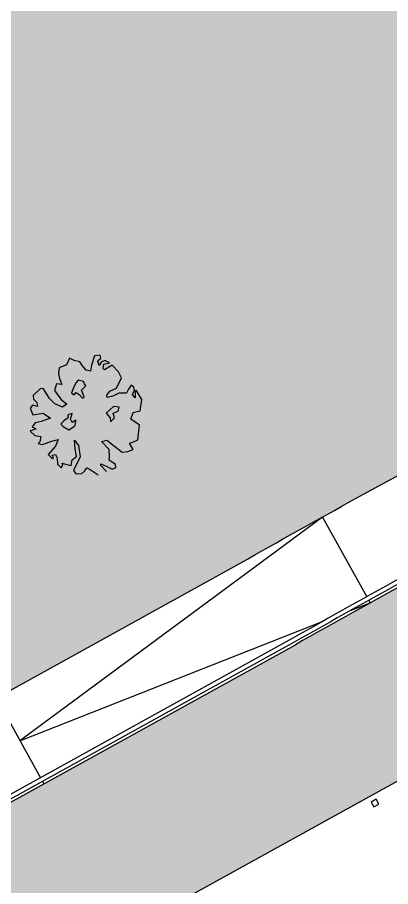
# Model space of a CAD drawing. Header units: millimetres. Extents: x 441061 to 442903, y 4515148 to 4515613.
# Drawn here: x 441666.33 to 441672.98, y 4515563.06 to 4515578.56 of the extents above; entities that cross this region are included whole.
import ezdxf

# ---------------------------------------------------------------- set-up
doc = ezdxf.new("R2010")
doc.units = ezdxf.units.MM
doc.layers.add('01_cesped', color=7, linetype='Continuous', true_color=0x659a66)
for name, color, linetype in [('01_mono BAJA', 2, 'Continuous'), ('01_photinia', 7, 'Continuous'), ('01_piscinas', 254, 'Continuous')]:
    doc.layers.add(name, color=color, linetype=linetype)

# ---------------------------------------------------------------- blocks, each defined once
blk = doc.blocks.new('A$C6A825EFA')
at = {"layer": '01_mono BAJA', "color": 254}
blk.add_line((0, 0, 0), (15.7, 0, 0), dxfattribs=at)
blk.add_lwpolyline([(11.835, 0.2), (11.735, 0.2), (11.735, 0.1), (11.835, 0.1)], close=True, dxfattribs=at)
blk = doc.blocks.new('A$C5FDE2B49')
at = {"layer": '01_photinia'}
h = blk.add_hatch(dxfattribs=at)
h.set_pattern_fill('DOTS', color=98, scale=0.022, style=0)
h.set_pattern_definition([(0, (-1895.59331, -1207.45233), (0.008109585, 0.01621917), [0, -0.01621917])])
h.paths.add_polyline_path([(0.7624, 0.7694), (0.7573, 0.7933), (0.7876, 0.8347), (0.8519, 0.8636), (0.9041, 0.9643), (0.8735, 1.0266), (0.81, 1.0909), (0.7359, 1.0437), (0.7229, 1.0568), (0.7277, 1.1021), (0.7854, 1.1158), (0.7382, 1.1385), (0.7014, 1.1224), (0.6821, 1.0888), (0.6686, 1.1275), (0.6798, 1.1443), (0.6969, 1.1584), (0.6907, 1.1898), (0.6362, 1.1822), (0.6055, 1.0911), (0.597, 1.0307), (0.5523, 1.0415), (0.518, 1.0856), (0.4895, 1.1239), (0.4344, 1.1389), (0.3887, 1.1601), (0.3575, 1.0946), (0.2871, 1.0655), (0.2787, 1.0081), (0.2889, 0.9603), (0.3119, 0.8994), (0.2581, 0.9069), (0.2389, 0.8416), (0.3031, 0.7548), (0.3627, 0.7039), (0.3194, 0.6756), (0.244, 0.708), (0.1906, 0.7621), (0.1313, 0.8566), (0.1013, 0.8588), (0.0293, 0.7906), (0.0309, 0.7546), (0.0656, 0.7225), (0.07, 0.6805), (0.0224, 0.6942), (0.0002, 0.6665), (0.0246, 0.601), (0.129, 0.6145), (0.2007, 0.567), (0.1092, 0.5343), (0.0469, 0.519), (0.0182, 0.4791), (0.0536, 0.4621), (0, 0.438), (0.0449, 0.3957), (0.1047, 0.3853), (0.0934, 0.3309), (0.0792, 0.314), (0.1164, 0.3045), (0.2247, 0.3421), (0.2748, 0.3541), (0.2496, 0.2888), (0.1756, 0.207), (0.2189, 0.1631), (0.2284, 0.1724), (0.216, 0.2006), (0.2508, 0.2061), (0.2659, 0.172), (0.2695, 0.1119), (0.3071, 0.0739), (0.3217, 0.0999), (0.3165, 0.1208), (0.3833, 0.1001), (0.4059, 0.0993), (0.4156, 0.1552), (0.456, 0.1864), (0.4426, 0.2627), (0.4371, 0.3497), (0.477, 0.2967), (0.495, 0.1845), (0.4293, 0.0473), (0.4521, 0.0149), (0.5109, 0.0181), (0.5405, 0.0445), (0.5612, 0.0736), (0.6024, 0.0508), (0.6727, 0.0046), (0.7232, -0.0119), (0.7561, -0.017), (0.7538, 0.0385), (0.699, 0.0971), (0.6968, 0.1151), (0.7514, 0.0911), (0.8104, 0.0627), (0.8456, 0.0772), (0.8424, 0.1087), (0.7808, 0.1491), (0.7839, 0.1867), (0.7807, 0.2558), (0.7042, 0.3363), (0.7559, 0.3498), (0.9089, 0.2293), (0.9664, 0.237), (1.0197, 0.2551), (0.9817, 0.3186), (1.0137, 0.33), (1.0643, 0.351), (1.0821, 0.4958), (1.069, 0.506), (0.9944, 0.5565), (1.0166, 0.6218), (1.0864, 0.6388), (1.1045, 0.7521), (1.0467, 0.8451), (1.0369, 0.8268), (1.0374, 0.7667), (1.0118, 0.802), (1.0316, 0.8447), (1.0252, 0.873), (0.999, 0.8933), (0.9703, 0.8535), (0.9522, 0.8154), (0.8769, 0.8132), (0.8171, 0.783)])
h.paths.add_polyline_path([(0.5324, 0.7766), (0.5184, 0.7649), (0.4834, 0.7999), (0.4554, 0.8209), (0.4344, 0.7976), (0.4063, 0.8186), (0.4344, 0.8839), (0.4554, 0.9189), (0.474, 0.9422), (0.5278, 0.9306), (0.5371, 0.9072), (0.5488, 0.8862), (0.5067, 0.8442), (0.5137, 0.8256)], flags=16)
h.paths.add_polyline_path([(0.7496, 0.6155), (0.8243, 0.6832), (0.8803, 0.6739), (0.871, 0.6366), (0.8196, 0.6155), (0.8336, 0.5712), (0.7939, 0.5315), (0.7916, 0.5712)], flags=16)
h.paths.add_polyline_path([(0.4133, 0.6132), (0.3993, 0.5572), (0.4133, 0.5245), (0.4507, 0.5455), (0.446, 0.5082), (0.439, 0.4872), (0.383, 0.4499), (0.3246, 0.4825), (0.3036, 0.5082), (0.334, 0.5432), (0.3713, 0.5665), (0.3713, 0.5992)], flags=16)
at = {"layer": '01_photinia', "color": 98}
for p, q in [((0.3887, 1.1601), (0.3575, 1.0946)), ((0.4344, 1.1389), (0.3887, 1.1601)), ((0.4895, 1.1239), (0.4344, 1.1389)), ((0.518, 1.0856), (0.4895, 1.1239)), ((0.6362, 1.1822), (0.6055, 1.0911)), ((0.6907, 1.1898), (0.6362, 1.1822)), ((0.6686, 1.1275), (0.6798, 1.1443)), ((0.6821, 1.0888), (0.6686, 1.1275)), ((0.6798, 1.1443), (0.6969, 1.1584)), ((0.7014, 1.1224), (0.6821, 1.0888)), ((0.6969, 1.1584), (0.6907, 1.1898)), ((0.7382, 1.1385), (0.7014, 1.1224)), ((0.7854, 1.1158), (0.7382, 1.1385)), ((0.2871, 1.0655), (0.2787, 1.0081)), ((0.3575, 1.0946), (0.2871, 1.0655)), ((0.5523, 1.0415), (0.518, 1.0856)), ((0.597, 1.0307), (0.5523, 1.0415)), ((0.6055, 1.0911), (0.597, 1.0307)), ((0.7229, 1.0568), (0.7277, 1.1021)), ((0.7359, 1.0437), (0.7229, 1.0568)), ((0.7277, 1.1021), (0.7854, 1.1158)), ((0.81, 1.0909), (0.7359, 1.0437)), ((0.8735, 1.0266), (0.81, 1.0909)), ((0.2787, 1.0081), (0.2889, 0.9603)), ((0.2889, 0.9603), (0.3119, 0.8994)), ((0.8519, 0.8636), (0.9041, 0.9643)), ((0.9041, 0.9643), (0.8735, 1.0266)), ((0.2581, 0.9069), (0.2389, 0.8416)), ((0.3119, 0.8994), (0.2581, 0.9069)), ((0.4344, 0.8839), (0.4063, 0.8186)), ((0.4554, 0.9189), (0.4344, 0.8839)), ((0.474, 0.9422), (0.4554, 0.9189)), ((0.5278, 0.9306), (0.474, 0.9422)), ((0.5067, 0.8442), (0.5488, 0.8862)), ((0.5371, 0.9072), (0.5278, 0.9306)), ((0.5488, 0.8862), (0.5371, 0.9072)), ((0.7876, 0.8347), (0.8519, 0.8636)), ((0.999, 0.8933), (0.9703, 0.8535)), ((1.0252, 0.873), (0.999, 0.8933)), ((1.0316, 0.8447), (1.0252, 0.873)), ((0.1013, 0.8588), (0.0293, 0.7906)), ((0.0293, 0.7906), (0.0309, 0.7546)), ((0.1313, 0.8566), (0.1013, 0.8588)), ((0.1906, 0.7621), (0.1313, 0.8566)), ((0.2389, 0.8416), (0.3031, 0.7548)), ((0.4063, 0.8186), (0.4344, 0.7976)), ((0.4344, 0.7976), (0.4554, 0.8209)), ((0.4554, 0.8209), (0.4834, 0.7999)), ((0.4834, 0.7999), (0.5184, 0.7649)), ((0.5137, 0.8256), (0.5067, 0.8442)), ((0.5324, 0.7766), (0.5137, 0.8256)), ((0.5184, 0.7649), (0.5324, 0.7766)), ((0.7573, 0.7933), (0.7876, 0.8347)), ((0.7624, 0.7694), (0.7573, 0.7933)), ((0.8171, 0.783), (0.7624, 0.7694)), ((0.8769, 0.8132), (0.8171, 0.783)), ((0.9522, 0.8154), (0.8769, 0.8132)), ((0.9703, 0.8535), (0.9522, 0.8154)), ((1.0118, 0.802), (1.0316, 0.8447)), ((1.0374, 0.7667), (1.0118, 0.802)), ((1.0467, 0.8451), (1.0369, 0.8268)), ((1.0369, 0.8268), (1.0374, 0.7667)), ((1.1045, 0.7521), (1.0467, 0.8451)), ((0.0224, 0.6942), (0.0002, 0.6665)), ((0.07, 0.6805), (0.0224, 0.6942)), ((0.0309, 0.7546), (0.0656, 0.7225)), ((0.0656, 0.7225), (0.07, 0.6805)), ((0.244, 0.708), (0.1906, 0.7621)), ((0.3194, 0.6756), (0.244, 0.708)), ((0.3031, 0.7548), (0.3627, 0.7039)), ((0.3627, 0.7039), (0.3194, 0.6756)), ((1.0864, 0.6388), (1.1045, 0.7521)), ((0.0002, 0.6665), (0.0246, 0.601)), ((0.0246, 0.601), (0.129, 0.6145)), ((0.129, 0.6145), (0.2007, 0.567)), ((0.4133, 0.6132), (0.3713, 0.5992)), ((0.3993, 0.5572), (0.4133, 0.6132)), ((0.8243, 0.6832), (0.7496, 0.6155)), ((0.7496, 0.6155), (0.7916, 0.5712)), ((0.8196, 0.6155), (0.871, 0.6366)), ((0.8336, 0.5712), (0.8196, 0.6155)), ((0.8803, 0.6739), (0.8243, 0.6832)), ((0.871, 0.6366), (0.8803, 0.6739)), ((0.9944, 0.5565), (1.0166, 0.6218)), ((1.0166, 0.6218), (1.0864, 0.6388)), ((0.0469, 0.519), (0.0182, 0.4791)), ((0.1092, 0.5343), (0.0469, 0.519)), ((0.2007, 0.567), (0.1092, 0.5343)), ((0.334, 0.5432), (0.3036, 0.5082)), ((0.3713, 0.5665), (0.334, 0.5432)), ((0.3713, 0.5992), (0.3713, 0.5665)), ((0.4133, 0.5245), (0.3993, 0.5572)), ((0.4507, 0.5455), (0.4133, 0.5245)), ((0.446, 0.5082), (0.4507, 0.5455)), ((0.7916, 0.5712), (0.7939, 0.5315)), ((0.7939, 0.5315), (0.8336, 0.5712)), ((1.069, 0.506), (0.9944, 0.5565)), ((0.0536, 0.4621), (0, 0.438)), ((0, 0.438), (0.0449, 0.3957)), ((0.0182, 0.4791), (0.0536, 0.4621)), ((0.3036, 0.5082), (0.3246, 0.4825)), ((0.3246, 0.4825), (0.383, 0.4499)), ((0.383, 0.4499), (0.439, 0.4872)), ((0.383, 0.4499), (0.383, 0.4499)), ((0.439, 0.4872), (0.446, 0.5082)), ((1.0643, 0.351), (1.0821, 0.4958)), ((1.0821, 0.4958), (1.069, 0.506)), ((0.0449, 0.3957), (0.1047, 0.3853)), ((0.1047, 0.3853), (0.0934, 0.3309)), ((0.2247, 0.3421), (0.2748, 0.3541)), ((0.2748, 0.3541), (0.2496, 0.2888)), ((0.4426, 0.2627), (0.4371, 0.3497)), ((0.4371, 0.3497), (0.477, 0.2967)), ((0.7042, 0.3363), (0.7559, 0.3498)), ((0.7559, 0.3498), (0.9089, 0.2293)), ((1.0137, 0.33), (1.0643, 0.351)), ((0.0934, 0.3309), (0.0792, 0.314)), ((0.0792, 0.314), (0.1164, 0.3045)), ((0.1164, 0.3045), (0.2247, 0.3421)), ((0.2496, 0.2888), (0.1756, 0.207)), ((0.456, 0.1864), (0.4426, 0.2627)), ((0.477, 0.2967), (0.495, 0.1845)), ((0.7807, 0.2558), (0.7042, 0.3363)), ((0.9817, 0.3186), (1.0137, 0.33)), ((1.0197, 0.2551), (0.9817, 0.3186)), ((0.1756, 0.207), (0.2189, 0.1631)), ((0.216, 0.2006), (0.2508, 0.2061)), ((0.2284, 0.1724), (0.216, 0.2006)), ((0.2189, 0.1631), (0.2284, 0.1724)), ((0.2508, 0.2061), (0.2659, 0.172)), ((0.4156, 0.1552), (0.456, 0.1864)), ((0.495, 0.1845), (0.4293, 0.0473)), ((0.7839, 0.1867), (0.7807, 0.2558)), ((0.7808, 0.1491), (0.7839, 0.1867)), ((0.9089, 0.2293), (0.9664, 0.237)), ((0.9664, 0.237), (1.0197, 0.2551)), ((0.2659, 0.172), (0.2695, 0.1119)), ((0.2695, 0.1119), (0.3071, 0.0739)), ((0.3071, 0.0739), (0.3217, 0.0999)), ((0.3217, 0.0999), (0.3165, 0.1208)), ((0.3165, 0.1208), (0.3833, 0.1001)), ((0.3833, 0.1001), (0.4059, 0.0993)), ((0.4059, 0.0993), (0.4156, 0.1552)), ((0.699, 0.0971), (0.6968, 0.1151)), ((0.6968, 0.1151), (0.7514, 0.0911)), ((0.7538, 0.0385), (0.699, 0.0971)), ((0.7514, 0.0911), (0.8104, 0.0627)), ((0.8424, 0.1087), (0.7808, 0.1491)), ((0.8456, 0.0772), (0.8424, 0.1087)), ((0.4293, 0.0473), (0.4521, 0.0149)), ((0.4521, 0.0149), (0.5109, 0.0181)), ((0.5109, 0.0181), (0.5405, 0.0445)), ((0.5405, 0.0445), (0.5612, 0.0736)), ((0.5612, 0.0736), (0.6024, 0.0508)), ((0.6024, 0.0508), (0.6727, 0.0046)), ((0.8104, 0.0627), (0.8456, 0.0772))]:
    blk.add_line(p, q, dxfattribs=at)

msp = doc.modelspace()

# ---------------------------------------------------------------- hatches: boundary and pattern name
at = {"layer": '01_cesped', "true_color": 0xc1d7c2}
h = msp.add_hatch(color=9, dxfattribs=at)
h.dxf.hatch_style = 1
h.paths.add_polyline_path([(441656.093, 4515578.637), (441658.424, 4515579.325), (441660.957, 4515580.074), (441662.666, 4515580.574), (441664.398, 4515581.083), (441667.715, 4515582.053), (441671.072, 4515583.022), (441673.649, 4515583.746), (441676.146, 4515584.468), (441678.033, 4515585.031), (441679.532, 4515585.409), (441680.648, 4515585.659), (441681.438, 4515583.555), (441680.957, 4515583.337), (441680.683, 4515583.147), (441680.47, 4515582.855), (441680.331, 4515582.32), (441680.26, 4515581.794), (441680.151, 4515581.412), (441679.936, 4515581.133), (441679.617, 4515580.956), (441679.087, 4515580.849), (441678.37, 4515580.84), (441677.68, 4515580.883), (441677.042, 4515580.923), (441676.509, 4515580.928), (441675.947, 4515580.866), (441675.535, 4515580.724), (441675.197, 4515580.445), (441674.944, 4515579.95), (441674.83, 4515579.261), (441674.859, 4515578.414), (441674.964, 4515577.719), (441675.098, 4515577.136), (441675.28, 4515576.56), (441675.57, 4515575.902), (441675.962, 4515575.293), (441676.424, 4515574.82), (441676.998, 4515574.475), (441677.699, 4515574.303), (441678.393, 4515574.313), (441679.139, 4515574.473), (441679.737, 4515574.707), (441680.29, 4515575.022), (441680.757, 4515575.392), (441681.075, 4515575.737), (441681.406, 4515576.283), (441681.569, 4515576.797), (441681.653, 4515577.39), (441681.687, 4515578.098), (441681.713, 4515578.745), (441681.785, 4515579.371), (441681.896, 4515579.898), (441682.032, 4515580.391), (441682.192, 4515580.893), (441682.308, 4515581.237), (441684.264, 4515576.026), (441683.03, 4515575.465), (441681.631, 4515574.807), (441680.549, 4515574.28), (441679.489, 4515573.748), (441678.725, 4515573.36), (441676.985, 4515572.462), (441676.122, 4515572.01), (441675.09, 4515571.463), (441674.438, 4515571.108), (441673.144, 4515570.407), (441672.497, 4515570.056), (441670.868, 4515569.149), (441669.015, 4515568.119), (441668.11, 4515567.618), (441667.257, 4515567.146), (441666.064, 4515566.486), (441665.04, 4515565.919), (441663.579, 4515565.111)])
h = msp.add_hatch(color=9, dxfattribs=at)
h.dxf.hatch_style = 1
h.paths.add_polyline_path([(441671.976, 4515543.922), (441672.247, 4515544.072), (441668.449, 4515550.935), (441673.261, 4515553.598), (441669.434, 4515560.514), (441670.222, 4515560.95), (441669.205, 4515562.787), (441675.986, 4515566.539), (441674.553, 4515569.18), (441673.297, 4515568.499), (441671.794, 4515567.662), (441670.037, 4515566.684), (441668.503, 4515565.836), (441667.111, 4515565.065), (441665.449, 4515564.145), (441664.425, 4515563.579), (441663.331, 4515562.975), (441661.878, 4515562.171)])

# ---------------------------------------------------------------- linework, layer by layer
at = {"layer": '01_piscinas'}
for p, q in [((441664.383, 4515563.556), (441671.285, 4515567.375)), ((441665.951, 4515566.434, 0), (441666.742, 4515565.004, 0)), ((441666.778, 4515564.938, 0), (441666.802, 4515564.894, 0))]:
    msp.add_line(p, q, dxfattribs=at)
for points in [[(441723.299, 4515584.322, 0.016487), (441719.438, 4515583.992, 0.014757), (441712, 4515582.885, 0.006475), (441706.223, 4515581.582, 0.008166), (441698.99, 4515579.727, 0.021654), (441689.87, 4515576.612, 0.020322), (441681.587, 4515572.981, 0.00713), (441676.028, 4515570.121, 0.000222), (441675.856, 4515570.029), (441674.567, 4515569.33), (441673.278, 4515568.631, 0.002681), (441671.226, 4515567.485), (441664.324, 4515563.666), (441661.709, 4515562.223), (441653.795, 4515557.855), (441648.852, 4515555.116), (441635.682, 4515547.817), (441635.568, 4515547.753), (441646.35, 4515529.756)], [(441723.297, 4515584.247, 0.016462), (441719.447, 4515583.918, 0.014755), (441712.014, 4515582.812, 0.006474), (441706.241, 4515581.509, 0.008165), (441699.01, 4515579.655, 0.021653), (441689.898, 4515576.542, 0.020322), (441681.62, 4515572.914, 0.00713), (441676.063, 4515570.055, 0.000222), (441675.892, 4515569.963), (441674.603, 4515569.264), (441673.314, 4515568.565, 0.002681), (441671.262, 4515567.419), (441664.36, 4515563.6), (441661.745, 4515562.157), (441653.831, 4515557.79), (441648.888, 4515555.05), (441635.719, 4515547.751), (441635.672, 4515547.725), (441646.415, 4515529.795)]]:
    msp.add_lwpolyline(points, format="xyb", dxfattribs=at)
at = {"layer": '01_piscinas', "elevation": 0}
msp.add_lwpolyline([(441663.579, 4515565.111), (441670.431, 4515568.902, -0.002679), (441672.497, 4515570.056), (441673.791, 4515570.757), (441675.085, 4515571.459, -0.000228), (441675.262, 4515571.554, -0.007137), (441680.868, 4515574.439, -0.008301), (441684.264, 4515576.026)], format="xyb", dxfattribs=at)
for points in [[(441671.766, 4515569.651), (441666.377, 4515565.664), (441671.749, 4515567.78)], [(441671.766, 4515569.651), (441672.556, 4515568.231)], [(441672.266, 4515567.984), (441672.617, 4515568.122)], [(441672.592, 4515568.165), (441672.617, 4515568.122)]]:
    msp.add_lwpolyline(points, dxfattribs=at)
at = {"layer": '01_piscinas'}
msp.add_arc((441779.097, 4515376.657), 219.082, 118.8647, 119.47916, dxfattribs=at)

# ---------------------------------------------------------------- block references
at = {"layer": '01_mono BAJA', "rotation": 208.9585834453381}
msp.add_blockref('A$C6A825EFA', (441682.942, 4515570.389, 0), dxfattribs=at)
at = {"layer": '01_photinia', "linetype": 'Continuous', "xscale": 1.800000000017462, "yscale": 1.800000000017462, "zscale": 1.800000000017462}
msp.add_blockref('A$C5FDE2B49', (441666.562, 4515570.393), dxfattribs=at)

doc.saveas('drawing.dxf')
